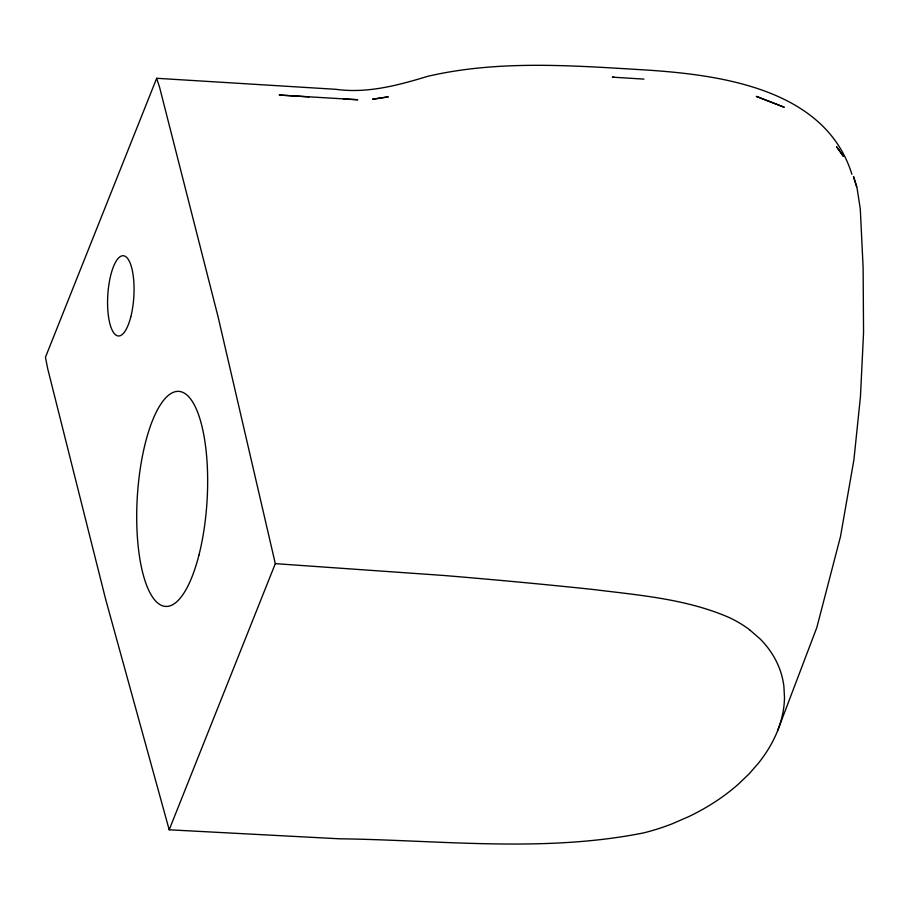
<?xml version="1.0" encoding="UTF-8"?>
<svg xmlns="http://www.w3.org/2000/svg" width="909" height="909" viewBox="0 0 909 909"><rect width="100%" height="100%" fill="white"/><g stroke="black" fill="none" stroke-linecap="round" stroke-linejoin="round"><path stroke-width="1.36" d="M777.559 730.881L816.816 627.551L840.461 536.696L853.915 459.784L860.448 396.665L863.55 332.739L863.118 267.496L860.278 208.865L857.051 188.083M851.892 174.289C824.963 87.514 717.508 74.322 640.936 69.686C570.011 65.437 497.7 60.085 427.832 76.288C398.119 85.321 367.213 93.672 335.876 89.309L156.678 78.288L45.45 357.26L47.688 368.656L105.66 599.326L169.199 829.803L339.273 838.791C440.672 840.098 543.718 852.972 643.958 832.826A160.257 106.398 -14.2 0 0 672.206 823.804L689.317 816.35A173.88 115.443 -14.2 0 0 738.301 784.228L749.039 773.923L758.322 763.333A178.8 118.715 -14.2 0 0 784.49 697.669L783.91 686.477A174.108 115.591 -14.2 0 0 760.083 638.902L749.573 629.755M169.199 829.803L275.313 563.648L218.16 317.15L159.7 87.719L156.678 78.288M343.397 99.024L357.771 99.729L279.165 95.036L309.026 96.888M614.109 77.242L612.348 77.151L643.981 79.117M275.313 563.648L444.251 575.511C493.985 579.635 543.684 584.248 593.316 589.498C639.277 595.225 686.818 598.929 729.7 617.768A160.257 106.398 -14.2 0 1 749.573 629.755M388.063 96.899L372.69 99.206L388.063 96.899M758.026 96.99L756.243 96.422L784.274 107.262L758.026 96.99M838.848 149.746L836.53 146.747L843.359 156.314L838.848 149.746M853.994 178.005L853.483 176.607L856.835 187.209L853.994 178.005M198.912 555.194A107.716 34.928 -86.5 0 0 179.073 391.404A107.716 34.928 -86.5 0 0 138.611 550.093A107.716 34.928 -86.5 0 0 198.912 555.194M130.794 316.877A40.212 13.044 -86.5 0 0 123.385 255.736A40.212 13.044 -86.5 0 0 108.285 314.98A40.212 13.044 -86.5 0 0 130.794 316.877"/></g></svg>
